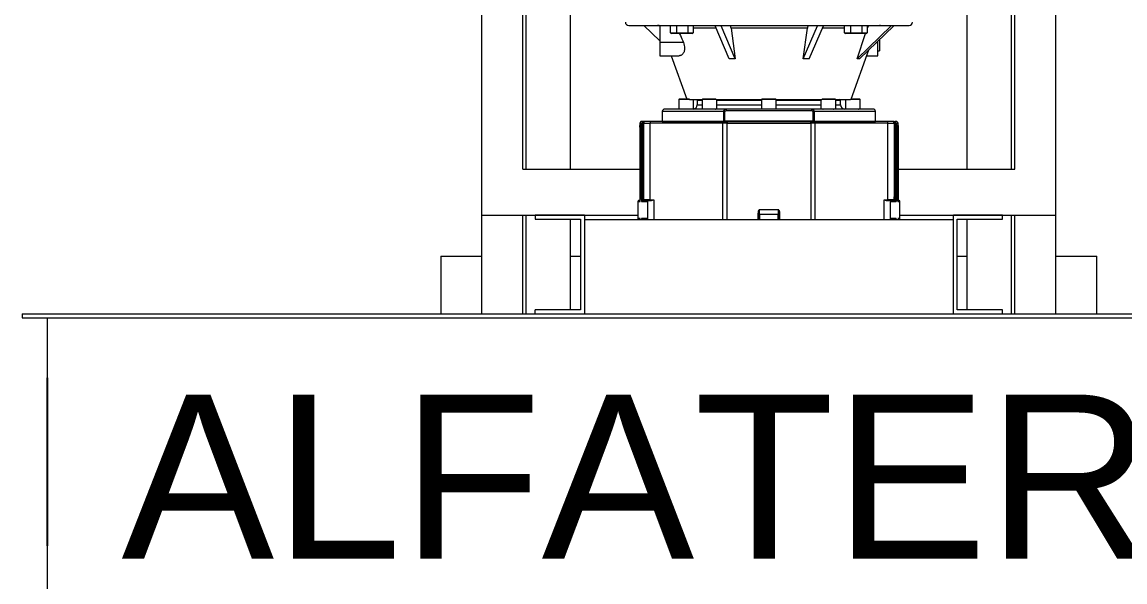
# Model space of a CAD drawing. Header units: millimetres. Extents: x 2513 to 2669, y 1505 to 1675.
# Drawn here: x 2525.259 to 2526.251, y 1512.346 to 1512.849 of the extents above; entities that cross this region are included whole.
import ezdxf

# ---------------------------------------------------------------- set-up
doc = ezdxf.new("R2010")
doc.units = ezdxf.units.MM
doc.styles.get("Standard").update_dxf_attribs({"font": 'arial.ttf'})

msp = doc.modelspace()

# ---------------------------------------------------------------- linework, layer by layer
at = {"color": 7, "linetype": 'Continuous', "lineweight": 15}
for p, q in [((2525.6726, 1512.67584), (2525.6726, 1513.37628)), ((2525.70946, 1512.71713), (2525.70946, 1513.37628)), ((2525.71254, 1512.71713), (2525.71254, 1513.37628)), ((2525.75223, 1512.71713), (2525.75223, 1513.37628)), ((2526.10907, 1512.71713), (2526.10907, 1513.37628)), ((2526.14876, 1512.71713), (2526.14876, 1513.37628)), ((2526.15184, 1512.71713), (2526.15184, 1513.37628)), ((2526.18871, 1512.67584), (2526.18871, 1513.37628)), ((2525.83259, 1512.8324), (2525.81834, 1512.84624)), ((2525.83259, 1512.84624), (2525.83259, 1512.83076)), ((2525.84225, 1512.8396), (2525.84225, 1512.84624)), ((2525.84784, 1512.8396), (2525.84784, 1512.84624)), ((2525.85804, 1512.8396), (2525.85804, 1512.84624)), ((2525.86265, 1512.84624), (2525.86265, 1512.8396)), ((2525.89496, 1512.81623), (2525.88232, 1512.84587)), ((2525.88778, 1512.84587), (2525.88232, 1512.84587)), ((2525.90042, 1512.81623), (2525.88778, 1512.84587)), ((2525.89596, 1512.84587), (2525.88778, 1512.84587)), ((2525.89666, 1512.8438), (2525.90042, 1512.81623)), ((2525.96528, 1512.8438), (2525.89666, 1512.8438)), ((2525.96145, 1512.81623), (2525.97431, 1512.84587)), ((2525.96145, 1512.81623), (2525.96528, 1512.8438)), ((2525.97431, 1512.84587), (2525.96599, 1512.84587)), ((2525.9669, 1512.81623), (2525.97975, 1512.84587)), ((2525.97975, 1512.84587), (2525.97431, 1512.84587)), ((2525.99865, 1512.8438), (2525.97885, 1512.8438)), ((2525.99865, 1512.8396), (2525.99865, 1512.84624)), ((2526.00424, 1512.8396), (2526.00424, 1512.84624)), ((2526.0099, 1512.81623), (2526.04073, 1512.84587)), ((2526.01214, 1512.81623), (2526.04296, 1512.84587)), ((2526.01444, 1512.8396), (2526.01444, 1512.84624)), ((2526.01906, 1512.84624), (2526.01906, 1512.8396)), ((2526.01906, 1512.84378), (2526.01906, 1512.8438)), ((2526.04073, 1512.84587), (2526.02079, 1512.84587)), ((2526.04296, 1512.84587), (2526.04073, 1512.84587)), ((2525.84225, 1512.8396), (2525.84784, 1512.8396)), ((2525.84225, 1512.8396), (2525.8431, 1512.83887)), ((2525.84822, 1512.83887), (2525.8431, 1512.83887)), ((2525.84784, 1512.8396), (2525.85804, 1512.8396)), ((2525.84784, 1512.8396), (2525.84822, 1512.83887)), ((2525.85757, 1512.83887), (2525.84822, 1512.83887)), ((2525.85804, 1512.8396), (2525.85757, 1512.83887)), ((2525.8618, 1512.83887), (2525.85757, 1512.83887)), ((2525.85804, 1512.8396), (2525.86265, 1512.8396)), ((2525.8618, 1512.83887), (2525.86265, 1512.8396)), ((2525.99865, 1512.8396), (2526.00424, 1512.8396)), ((2525.99865, 1512.8396), (2525.99951, 1512.83887)), ((2526.00463, 1512.83887), (2525.99951, 1512.83887)), ((2526.00424, 1512.8396), (2526.01444, 1512.8396)), ((2526.00424, 1512.8396), (2526.00463, 1512.83887)), ((2526.01398, 1512.83887), (2526.00463, 1512.83887)), ((2526.0099, 1512.81623), (2526.01742, 1512.83887)), ((2526.01444, 1512.8396), (2526.01398, 1512.83887)), ((2526.01821, 1512.83887), (2526.01398, 1512.83887)), ((2526.01444, 1512.8396), (2526.01906, 1512.8396)), ((2526.01821, 1512.83887), (2526.01906, 1512.8396)), ((2526.03019, 1512.83359), (2526.03019, 1512.82338)), ((2525.85381, 1512.83076), (2525.83259, 1512.83076)), ((2526.00452, 1512.77988), (2526.02043, 1512.8242)), ((2526.02724, 1512.83076), (2526.02871, 1512.83076)), ((2526.02871, 1512.83076), (2526.02871, 1512.83217)), ((2526.02871, 1512.82338), (2526.03019, 1512.82338)), ((2525.83259, 1512.81896), (2525.85003, 1512.81896)), ((2525.84276, 1512.81896), (2525.85679, 1512.77988)), ((2526.01855, 1512.81896), (2526.02871, 1512.81896)), ((2525.84996, 1512.77988), (2525.84959, 1512.77951)), ((2525.84959, 1512.77951), (2525.84959, 1512.77103)), ((2525.8594, 1512.77951), (2525.84959, 1512.77951)), ((2525.85918, 1512.77988), (2525.84996, 1512.77988)), ((2525.8594, 1512.77951), (2525.87058, 1512.77951)), ((2525.86286, 1512.77103), (2525.86286, 1512.77951)), ((2525.86614, 1512.77878), (2525.86614, 1512.77472)), ((2525.87058, 1512.77878), (2525.86614, 1512.77878)), ((2525.86614, 1512.77472), (2525.87058, 1512.77472)), ((2525.87095, 1512.77988), (2525.87058, 1512.77951)), ((2525.87058, 1512.77951), (2525.87058, 1512.77103)), ((2525.88316, 1512.77951), (2525.87058, 1512.77951)), ((2525.88283, 1512.77988), (2525.87095, 1512.77988)), ((2525.88316, 1512.77951), (2525.92402, 1512.77951)), ((2525.88385, 1512.77103), (2525.88385, 1512.77951)), ((2525.92402, 1512.77878), (2525.88385, 1512.77878)), ((2525.88385, 1512.77472), (2525.92402, 1512.77472)), ((2525.92439, 1512.77988), (2525.92402, 1512.77951)), ((2525.92402, 1512.77951), (2525.92402, 1512.77103)), ((2525.93729, 1512.77951), (2525.92402, 1512.77951)), ((2525.93692, 1512.77988), (2525.92439, 1512.77988)), ((2525.93729, 1512.77951), (2525.93692, 1512.77988)), ((2525.93729, 1512.77103), (2525.93729, 1512.77951)), ((2525.93729, 1512.77951), (2525.97815, 1512.77951)), ((2525.97746, 1512.77878), (2525.93729, 1512.77878)), ((2525.93729, 1512.77472), (2525.97746, 1512.77472)), ((2525.97746, 1512.77951), (2525.97746, 1512.77103)), ((2525.99073, 1512.77951), (2525.97815, 1512.77951)), ((2525.99036, 1512.77988), (2525.9785, 1512.77988)), ((2525.99073, 1512.77951), (2525.99036, 1512.77988)), ((2525.99073, 1512.77103), (2525.99073, 1512.77951)), ((2525.99073, 1512.77951), (2526.00411, 1512.77951)), ((2525.99517, 1512.77878), (2525.99073, 1512.77878)), ((2525.99073, 1512.77472), (2525.99517, 1512.77472)), ((2525.99517, 1512.77472), (2525.99517, 1512.77878)), ((2525.99959, 1512.77951), (2525.99959, 1512.77103)), ((2526.01286, 1512.77951), (2526.00411, 1512.77951)), ((2526.01249, 1512.77988), (2526.00428, 1512.77988)), ((2526.01286, 1512.77951), (2526.01249, 1512.77988)), ((2526.01286, 1512.77103), (2526.01286, 1512.77951)), ((2525.8348, 1512.76882), (2525.8348, 1512.75997)), ((2525.89009, 1512.76882), (2525.8348, 1512.76882)), ((2525.85136, 1512.77103), (2525.85144, 1512.77103)), ((2525.86102, 1512.77103), (2525.86109, 1512.77103)), ((2525.87235, 1512.77103), (2525.87242, 1512.77103)), ((2525.88201, 1512.77103), (2525.88208, 1512.77103)), ((2525.88244, 1512.77103), (2525.88251, 1512.77103)), ((2525.8908, 1512.76882), (2525.89009, 1512.76882)), ((2525.89009, 1512.76019), (2525.89009, 1512.76882)), ((2525.8908, 1512.76882), (2525.8908, 1512.76034)), ((2525.89209, 1512.77103), (2525.89209, 1512.76936)), ((2525.96922, 1512.77103), (2525.89209, 1512.77103)), ((2525.96922, 1512.76936), (2525.89209, 1512.76936)), ((2525.96922, 1512.76936), (2525.96922, 1512.77103)), ((2525.9705, 1512.76034), (2525.9705, 1512.76882)), ((2525.97121, 1512.76882), (2525.9705, 1512.76882)), ((2525.97121, 1512.76882), (2525.97121, 1512.76019)), ((2526.0265, 1512.76882), (2525.97121, 1512.76882)), ((2525.97923, 1512.77103), (2525.9793, 1512.77103)), ((2525.98888, 1512.77103), (2525.98896, 1512.77103)), ((2526.00136, 1512.77103), (2526.00143, 1512.77103)), ((2526.01102, 1512.77103), (2526.01109, 1512.77103)), ((2526.0265, 1512.75997), (2526.0265, 1512.76882)), ((2525.81475, 1512.75859), (2525.81453, 1512.75505)), ((2525.81453, 1512.75494), (2525.81475, 1512.7585)), ((2525.81453, 1512.75494), (2525.81453, 1512.68964)), ((2525.81475, 1512.7585), (2525.81475, 1512.75859)), ((2525.81475, 1512.7585), (2525.81663, 1512.7585)), ((2525.81506, 1512.75408), (2525.81506, 1512.69332)), ((2525.81506, 1512.69332), (2525.81506, 1512.75408)), ((2525.81506, 1512.75408), (2525.81587, 1512.75408)), ((2525.8158, 1512.75621), (2525.81646, 1512.75802)), ((2525.81587, 1512.75408), (2525.81587, 1512.69332)), ((2525.81724, 1512.75997), (2525.81622, 1512.75997)), ((2525.81742, 1512.75823), (2525.81661, 1512.756)), ((2525.81661, 1512.69332), (2525.81661, 1512.756)), ((2525.81798, 1512.75997), (2525.81724, 1512.75997)), ((2525.81742, 1512.69332), (2525.81742, 1512.75823)), ((2525.81752, 1512.7585), (2525.81816, 1512.7585)), ((2525.81816, 1512.7585), (2525.82367, 1512.7585)), ((2525.81816, 1512.69332), (2525.81816, 1512.7585)), ((2525.82514, 1512.75997), (2525.81963, 1512.75997)), ((2525.8893, 1512.7585), (2525.82367, 1512.7585)), ((2525.82367, 1512.7585), (2525.82367, 1512.68964)), ((2525.8348, 1512.75997), (2525.88964, 1512.75997)), ((2525.89306, 1512.7585), (2525.8893, 1512.7585)), ((2525.8893, 1512.67198), (2525.8893, 1512.7585)), ((2525.88964, 1512.75997), (2525.97166, 1512.75997)), ((2525.89005, 1512.75997), (2525.8899, 1512.75997)), ((2525.89009, 1512.76019), (2525.8908, 1512.76034)), ((2525.9705, 1512.76034), (2525.8908, 1512.76034)), ((2525.89306, 1512.75997), (2525.89306, 1512.7585)), ((2525.89306, 1512.7585), (2525.96825, 1512.7585)), ((2525.89306, 1512.67198), (2525.89306, 1512.7585)), ((2525.96825, 1512.7585), (2525.96825, 1512.75997)), ((2525.972, 1512.7585), (2525.96825, 1512.7585)), ((2525.96825, 1512.7585), (2525.96825, 1512.67198)), ((2525.9705, 1512.76034), (2525.97121, 1512.76019)), ((2525.9714, 1512.75997), (2525.97125, 1512.75997)), ((2525.97166, 1512.75997), (2526.0265, 1512.75997)), ((2526.03764, 1512.7585), (2525.972, 1512.7585)), ((2525.972, 1512.7585), (2525.972, 1512.67198)), ((2526.04168, 1512.75997), (2526.03617, 1512.75997)), ((2526.03764, 1512.68964), (2526.03764, 1512.7585)), ((2526.03764, 1512.7585), (2526.04315, 1512.7585)), ((2526.04315, 1512.7585), (2526.04315, 1512.69332)), ((2526.04315, 1512.7585), (2526.04379, 1512.7585)), ((2526.04332, 1512.75997), (2526.04407, 1512.75997)), ((2526.04388, 1512.75823), (2526.04388, 1512.69332)), ((2526.0447, 1512.756), (2526.04388, 1512.75823)), ((2526.04508, 1512.75997), (2526.04407, 1512.75997)), ((2526.04468, 1512.7585), (2526.04656, 1512.7585)), ((2526.0447, 1512.756), (2526.0447, 1512.69332)), ((2526.04485, 1512.75802), (2526.04551, 1512.75621)), ((2526.04544, 1512.69332), (2526.04544, 1512.75408)), ((2526.04544, 1512.75408), (2526.04625, 1512.75408)), ((2526.04625, 1512.69332), (2526.04625, 1512.75408)), ((2526.04625, 1512.75408), (2526.04625, 1512.69332)), ((2526.04678, 1512.75505), (2526.04656, 1512.75859)), ((2526.04656, 1512.75859), (2526.04656, 1512.7585)), ((2526.04656, 1512.7585), (2526.04678, 1512.75494)), ((2526.04678, 1512.75494), (2526.04678, 1512.68964)), ((2525.70946, 1512.71713), (2525.81453, 1512.71713)), ((2526.04678, 1512.71713), (2526.15184, 1512.71713)), ((2525.81282, 1512.68816), (2525.81282, 1512.67268)), ((2525.81282, 1512.68816), (2525.81479, 1512.68816)), ((2525.81514, 1512.6889), (2525.81339, 1512.6889)), ((2525.81506, 1512.68964), (2525.81453, 1512.68964)), ((2525.81614, 1512.68816), (2525.82146, 1512.68816)), ((2525.81661, 1512.69332), (2525.81742, 1512.69332)), ((2525.82241, 1512.6889), (2525.81688, 1512.6889)), ((2525.82367, 1512.68964), (2525.81835, 1512.68964)), ((2525.82146, 1512.68816), (2525.82146, 1512.67268)), ((2525.82241, 1512.6889), (2525.82385, 1512.6889)), ((2525.82367, 1512.68964), (2525.8271, 1512.68964)), ((2525.8271, 1512.68964), (2525.8271, 1512.67198)), ((2526.03421, 1512.68964), (2526.03764, 1512.68964)), ((2526.03421, 1512.67198), (2526.03421, 1512.68964)), ((2526.03745, 1512.6889), (2526.0389, 1512.6889)), ((2526.04295, 1512.68964), (2526.03764, 1512.68964)), ((2526.04443, 1512.6889), (2526.0389, 1512.6889)), ((2526.03985, 1512.67268), (2526.03985, 1512.68816)), ((2526.03985, 1512.68816), (2526.04517, 1512.68816)), ((2526.04388, 1512.69332), (2526.0447, 1512.69332)), ((2526.04792, 1512.6889), (2526.04609, 1512.6889)), ((2526.04678, 1512.68964), (2526.04611, 1512.68964)), ((2526.04652, 1512.68816), (2526.04849, 1512.68816)), ((2526.04849, 1512.67268), (2526.04849, 1512.68816)), ((2525.6726, 1512.67584), (2525.81282, 1512.67584)), ((2525.6726, 1512.58719), (2525.6726, 1512.67584)), ((2525.70946, 1512.58719), (2525.70946, 1512.67584)), ((2525.71254, 1512.58719), (2525.71254, 1512.67584)), ((2525.72052, 1512.67566), (2525.72052, 1512.67215)), ((2525.76476, 1512.67566), (2525.72052, 1512.67566)), ((2525.75223, 1512.67566), (2525.75223, 1512.67584)), ((2525.76476, 1512.67566), (2525.76476, 1512.58719)), ((2525.9207, 1512.67624), (2525.9207, 1512.67198)), ((2525.92217, 1512.67624), (2525.92144, 1512.67624)), ((2525.92144, 1512.67624), (2525.92144, 1512.67198)), ((2525.92217, 1512.67649), (2525.92217, 1512.6803)), ((2525.92217, 1512.67649), (2525.92217, 1512.67624)), ((2525.93913, 1512.67649), (2525.92217, 1512.67649)), ((2525.93913, 1512.67624), (2525.92217, 1512.67624)), ((2525.92217, 1512.67624), (2525.92217, 1512.67198)), ((2525.93877, 1512.68042), (2525.92253, 1512.68042)), ((2525.93913, 1512.6803), (2525.93913, 1512.67649)), ((2525.93913, 1512.67649), (2525.93913, 1512.67624)), ((2525.93913, 1512.67624), (2525.93987, 1512.67624)), ((2525.93913, 1512.67198), (2525.93913, 1512.67624)), ((2525.93987, 1512.67624), (2525.93982, 1512.6768)), ((2525.93987, 1512.67198), (2525.93987, 1512.67624)), ((2525.93993, 1512.67624), (2525.93987, 1512.67624)), ((2525.94061, 1512.67198), (2525.94061, 1512.67624)), ((2526.04849, 1512.67584), (2526.18871, 1512.67584)), ((2526.09655, 1512.58719), (2526.09655, 1512.67566)), ((2526.14078, 1512.67566), (2526.09655, 1512.67566)), ((2526.10907, 1512.67566), (2526.10907, 1512.67584)), ((2526.14078, 1512.67215), (2526.14078, 1512.67566)), ((2526.14876, 1512.58719), (2526.14876, 1512.67584)), ((2526.15184, 1512.58719), (2526.15184, 1512.67584)), ((2526.18871, 1512.58719), (2526.18871, 1512.67584)), ((2525.72052, 1512.67215), (2525.76125, 1512.67215)), ((2525.75223, 1512.5907), (2525.75223, 1512.67215)), ((2525.76125, 1512.67215), (2525.76125, 1512.5907)), ((2525.76476, 1512.67198), (2526.09655, 1512.67198)), ((2525.81479, 1512.67268), (2525.81282, 1512.67268)), ((2525.82146, 1512.67268), (2525.81614, 1512.67268)), ((2526.04517, 1512.67268), (2526.03985, 1512.67268)), ((2526.04849, 1512.67268), (2526.04652, 1512.67268)), ((2526.10006, 1512.5907), (2526.10006, 1512.67215)), ((2526.10006, 1512.67215), (2526.14078, 1512.67215)), ((2526.10907, 1512.5907), (2526.10907, 1512.67215)), ((2525.63573, 1512.63897), (2525.63573, 1512.58719)), ((2525.63573, 1512.63897), (2525.6726, 1512.63897)), ((2525.75223, 1512.63897), (2525.76125, 1512.63897)), ((2526.10006, 1512.63897), (2526.10907, 1512.63897)), ((2526.18871, 1512.63897), (2526.22557, 1512.63897)), ((2526.22557, 1512.58719), (2526.22557, 1512.63897)), ((2525.25912, 1512.58719), (2525.25912, 1512.58368)), ((2525.25912, 1512.58719), (2526.60219, 1512.58719)), ((2525.72052, 1512.58719), (2525.72052, 1512.5907)), ((2525.76125, 1512.5907), (2525.72052, 1512.5907)), ((2526.14078, 1512.5907), (2526.10006, 1512.5907)), ((2526.14078, 1512.58719), (2526.14078, 1512.5907)), ((2525.25912, 1512.58368), (2526.60219, 1512.58368)), ((2525.28183, 1512.58368), (2525.28183, 1512.52959)), ((2525.28183, 1512.37885), (2525.28183, 1512.32558))]:
    msp.add_line(p, q, dxfattribs=at)
msp.add_line((2525.28183, 1512.52959), (2525.28183, 1512.37885))
at = {"color": 7, "linetype": 'Continuous', "lineweight": 15, "flags": 128}
for points in [[(2525.8893, 1512.7585), (2525.88932, 1512.75879), (2525.88936, 1512.75906), (2525.88943, 1512.75932), (2525.88952, 1512.75954), (2525.88964, 1512.75973), (2525.88977, 1512.75986), (2525.88991, 1512.75995), (2525.89005, 1512.75997)], [(2525.97125, 1512.75997), (2525.9714, 1512.75995), (2525.97154, 1512.75986), (2525.97167, 1512.75973), (2525.97178, 1512.75954), (2525.97188, 1512.75932), (2525.97195, 1512.75906), (2525.97199, 1512.75879), (2525.972, 1512.7585)], [(2525.92217, 1512.67649), (2525.92203, 1512.67649), (2525.92189, 1512.67647), (2525.92176, 1512.67645), (2525.92165, 1512.67642), (2525.92156, 1512.67638), (2525.92149, 1512.67634), (2525.92145, 1512.67629), (2525.92144, 1512.67624)], [(2525.93913, 1512.67649), (2525.93928, 1512.67649), (2525.93941, 1512.67647), (2525.93954, 1512.67645), (2525.93965, 1512.67642), (2525.93975, 1512.67638), (2525.93981, 1512.67634), (2525.93986, 1512.67629), (2525.93987, 1512.67624)]]:
    msp.add_lwpolyline(points, dxfattribs=at)
at = {"color": 7, "linetype": 'Continuous', "lineweight": 15}
for centre, radius, start, end in [((2525.80457, 1512.84919), 0.00295, 180, 270), ((2525.83037, 1512.84255), 0.00369, 52.95937, 90), ((2526.03093, 1512.84255), 0.00369, 90, 115.84193), ((2526.05673, 1512.84919), 0.00295, 270, 0), ((2525.86245, 1512.77472), 0.00369, 276.39839, 0), ((2525.86688, 1512.77878), 0.000737, 90, 180), ((2525.99443, 1512.77878), 0.000737, 0, 90), ((2525.99885, 1512.77472), 0.00369, 180, 270), ((2525.83702, 1512.76882), 0.00221, 90, 180), ((2526.02429, 1512.76882), 0.00221, 0, 90), ((2525.81622, 1512.7585), 0.00147, 90.03086, 180.04347), ((2525.81963, 1512.7585), 0.00147, 90.03086, 180.04347), ((2525.82514, 1512.7585), 0.00147, 90.03069, 180.04365), ((2525.93065, 1512.67334), 0.09585, 115.03498, 115.33168), ((2525.93065, 1512.67334), 0.09585, 64.66832, 64.96502), ((2526.03617, 1512.7585), 0.00147, 359.95635, 89.96931), ((2526.04167, 1512.7585), 0.00147, 359.95653, 89.96914), ((2526.04508, 1512.7585), 0.00147, 359.95653, 89.96914), ((2525.82293, 1512.68964), 0.000737, 270.04985, 0.02448), ((2526.03838, 1512.68964), 0.000737, 179.97552, 269.95015)]:
    msp.add_arc(centre, radius, start, end, dxfattribs=at)
for centre, major_axis, ratio, start_param, end_param in [((2525.92267, 1512.75768), (0.05525, -0.04621), 0.652683, 2.431706, 2.526208), ((2525.93878, 1512.75768), (0.05534, 0.04639), 0.647577, 0.610499, 0.705001), ((2525.95013, 1512.75768), (0.06453, 0.05737), 0.186291, 0.159282, 0.253784), ((2525.8158, 1512.7561), (0.00074, 0.00203), 0.016825, 1.524554, 3.14771), ((2525.81661, 1512.7561), (0.00074, 0.00203), 0.016825, 3.14771, 4.666146), ((2525.81646, 1512.75813), (0.00074, 0.00203), 0.016825, 4.666146, 4.903379), ((2525.81742, 1512.75813), (0.00074, 0.00203), 0.016825, 1.392041, 1.524554), ((2526.04388, 1512.75813), (-0.00074, 0.00203), 0.016825, 4.758631, 4.891144), ((2526.04485, 1512.75813), (-0.00074, 0.00203), 0.016825, 1.379806, 1.617039), ((2526.0447, 1512.7561), (-0.00074, 0.00203), 0.016825, 1.617039, 3.135475), ((2526.04551, 1512.7561), (-0.00074, 0.00203), 0.016825, 3.135475, 4.758631), ((2525.81339, 1512.68816), (0, 0.000737), 0.771938, 0, 1.570796), ((2525.81396, 1512.68964), (0, 0.000737), 0.771938, 3.141593, 4.712389), ((2525.82241, 1512.68816), (0.000948, 0), 0.777791, 1.570796, 3.141593), ((2526.0389, 1512.68816), (0.000948, 0), 0.777791, 0, 1.570796), ((2526.04735, 1512.68964), (0, 0.000737), 0.771938, 1.570796, 3.141593), ((2526.04792, 1512.68816), (0, 0.000737), 0.771938, 4.712389, 6.283185), ((2525.81339, 1512.67268), (0, 0.000737), 0.771938, 1.570796, 2.824032), ((2525.82241, 1512.67268), (0.000948, 0), 0.777791, 3.141593, 4.394829), ((2526.0389, 1512.67268), (0.000948, 0), 0.777791, 5.029949, 6.283185), ((2526.04792, 1512.67268), (0, 0.000737), 0.771938, 3.459153, 4.712389)]:
    msp.add_ellipse(centre, major_axis=major_axis, ratio=ratio, start_param=start_param, end_param=end_param, dxfattribs=at)
for points, knots in [([(2525.80457, 1512.84624), (2525.80464, 1512.84624), (2525.80477, 1512.84624), (2525.80581, 1512.84624), (2525.80754, 1512.84624), (2525.81004, 1512.84624), (2525.81314, 1512.84624), (2525.81671, 1512.84624), (2525.82062, 1512.84624), (2525.82506, 1512.84624), (2525.83003, 1512.84624), (2525.8355, 1512.84624), (2525.84143, 1512.84624), (2525.84779, 1512.84624), (2525.85452, 1512.84624), (2525.86158, 1512.84624), (2525.86891, 1512.84624), (2525.87646, 1512.84624), (2525.88466, 1512.84624), (2525.89349, 1512.84624), (2525.90289, 1512.84624), (2525.91225, 1512.84624), (2525.9215, 1512.84624), (2525.93065, 1512.84624), (2525.9398, 1512.84624), (2525.94906, 1512.84624), (2525.95842, 1512.84624), (2525.96781, 1512.84624), (2525.97664, 1512.84624), (2525.98485, 1512.84624), (2525.99239, 1512.84624), (2525.99972, 1512.84624), (2526.00678, 1512.84624), (2526.01352, 1512.84624), (2526.01987, 1512.84624), (2526.02581, 1512.84624), (2526.03128, 1512.84624), (2526.03625, 1512.84624), (2526.04069, 1512.84624), (2526.04459, 1512.84624), (2526.04816, 1512.84624), (2526.05126, 1512.84624), (2526.05376, 1512.84624), (2526.05549, 1512.84624), (2526.05654, 1512.84624), (2526.05667, 1512.84624), (2526.05673, 1512.84624)], [0, 0, 0, 0, 0.02291, 0.046401, 0.070439, 0.094983, 0.119987, 0.141257, 0.162702, 0.184309, 0.206145, 0.228046, 0.25, 0.271953, 0.293854, 0.315691, 0.337297, 0.358742, 0.380013, 0.405017, 0.42956, 0.453598, 0.477089, 0.5, 0.52291, 0.546401, 0.570439, 0.594983, 0.619987, 0.641257, 0.662702, 0.684309, 0.706145, 0.728046, 0.75, 0.771953, 0.793854, 0.815691, 0.837297, 0.858742, 0.880013, 0.905017, 0.92956, 0.953598, 0.977089, 1, 1, 1, 1]), ([(2525.88321, 1512.8438), (2525.883, 1512.8438), (2525.87992, 1512.8438), (2525.87441, 1512.8438), (2525.8677, 1512.8438), (2525.86404, 1512.8438), (2525.86265, 1512.8438)], [0, 0, 0, 0, 0.026577, 0.39965, 0.772723, 1, 1, 1, 1]), ([(2525.89666, 1512.8438), (2525.8966, 1512.84417), (2525.89646, 1512.84493), (2525.89618, 1512.84556), (2525.896, 1512.84581), (2525.89596, 1512.84587)], [0, 0, 0, 0, 0.434984, 0.8699, 1, 1, 1, 1]), ([(2525.96599, 1512.84587), (2525.96586, 1512.84565), (2525.96558, 1512.84522), (2525.96537, 1512.84441), (2525.96529, 1512.84391), (2525.96528, 1512.8438)], [0, 0, 0, 0, 0.435088, 0.870182, 1, 1, 1, 1]), ([(2526.02079, 1512.84587), (2526.02046, 1512.84565), (2526.0198, 1512.84522), (2526.01929, 1512.84441), (2526.01911, 1512.84391), (2526.01906, 1512.8438)], [0, 0, 0, 0, 0.435086, 0.870181, 1, 1, 1, 1]), ([(2525.85035, 1512.83887), (2525.85058, 1512.83834), (2525.85175, 1512.83564), (2525.85289, 1512.83293), (2525.85381, 1512.83076)], [0, 0, 0, 0, 0.195221, 1, 1, 1, 1]), ([(2525.83259, 1512.83076), (2525.83259, 1512.83002), (2525.83259, 1512.82851), (2525.83259, 1512.82643), (2525.83259, 1512.82456), (2525.83259, 1512.82295), (2525.83259, 1512.82156), (2525.83259, 1512.82044), (2525.83259, 1512.8196), (2525.83259, 1512.81912), (2525.83259, 1512.81891), (2525.83259, 1512.81897), (2525.83259, 1512.81897)], [0, 0, 0, 0, 0.119455, 0.243367, 0.349307, 0.458288, 0.564326, 0.67346, 0.779147, 0.887895, 0.993799, 1, 1, 1, 1]), ([(2525.85381, 1512.83076), (2525.85411, 1512.82992), (2525.85472, 1512.82825), (2525.85495, 1512.82609), (2525.85485, 1512.82448), (2525.85457, 1512.82311), (2525.85407, 1512.82181), (2525.85325, 1512.82052), (2525.85216, 1512.81955), (2525.85103, 1512.81899), (2525.8503, 1512.81902), (2525.85003, 1512.81903)], [0, 0, 0, 0, 0.117547, 0.2351616, 0.3105566, 0.3860827, 0.4945056, 0.6031341, 0.7567042, 0.9104532, 1, 1, 1, 1]), ([(2526.02871, 1512.81897), (2526.02871, 1512.81899), (2526.02871, 1512.81905), (2526.02871, 1512.81954), (2526.02871, 1512.82033), (2526.02871, 1512.82144), (2526.02871, 1512.82279), (2526.02871, 1512.82439), (2526.02871, 1512.82614), (2526.02871, 1512.82805), (2526.02871, 1512.82961), (2526.02871, 1512.83052), (2526.02871, 1512.83076)], [0, 0, 0, 0, 0.102781, 0.208445, 0.317153, 0.423087, 0.532093, 0.637779, 0.746494, 0.85258, 0.961765, 1, 1, 1, 1]), ([(2525.89209, 1512.77103), (2525.88976, 1512.77103), (2525.88507, 1512.77103), (2525.87838, 1512.77103), (2525.87195, 1512.77103), (2525.86589, 1512.77103), (2525.86027, 1512.77103), (2525.85515, 1512.77103), (2525.85061, 1512.77103), (2525.84669, 1512.77103), (2525.84342, 1512.77103), (2525.84082, 1512.77103), (2525.83889, 1512.77103), (2525.83764, 1512.77103), (2525.83703, 1512.77103), (2525.83708, 1512.77103), (2525.8371, 1512.77103)], [0, 0, 0, 0, 0.072243, 0.145415, 0.219458, 0.29475, 0.370399, 0.446335, 0.522268, 0.597918, 0.673212, 0.747253, 0.820427, 0.892671, 0.964911, 1, 1, 1, 1]), ([(2525.89009, 1512.76882), (2525.8901, 1512.769), (2525.89013, 1512.76939), (2525.89035, 1512.76997), (2525.89073, 1512.77049), (2525.89127, 1512.77088), (2525.89175, 1512.77102), (2525.89203, 1512.77103), (2525.89209, 1512.77103)], [0, 0, 0, 0, 0.146296, 0.313666, 0.506097, 0.71117, 0.941584, 1, 1, 1, 1]), ([(2525.89209, 1512.76936), (2525.89193, 1512.76935), (2525.89159, 1512.76934), (2525.89121, 1512.76924), (2525.89097, 1512.7691), (2525.89086, 1512.769), (2525.89081, 1512.7689), (2525.8908, 1512.76885), (2525.8908, 1512.76882)], [0, 0, 0, 0, 0.318761, 0.672319, 0.779767, 0.888117, 0.950911, 1, 1, 1, 1]), ([(2525.96922, 1512.77103), (2525.96947, 1512.77101), (2525.96995, 1512.77095), (2525.9705, 1512.77056), (2525.97085, 1512.77012), (2525.97105, 1512.76973), (2525.97119, 1512.76929), (2525.97121, 1512.76898), (2525.97121, 1512.76882)], [0, 0, 0, 0, 0.24916, 0.497924, 0.623088, 0.748046, 0.874404, 1, 1, 1, 1]), ([(2526.02421, 1512.77103), (2526.02423, 1512.77103), (2526.02428, 1512.77103), (2526.02367, 1512.77103), (2526.02242, 1512.77103), (2526.02048, 1512.77103), (2526.01789, 1512.77103), (2526.01462, 1512.77103), (2526.01069, 1512.77103), (2526.00615, 1512.77103), (2526.00104, 1512.77103), (2525.99541, 1512.77103), (2525.98935, 1512.77103), (2525.98293, 1512.77103), (2525.97624, 1512.77103), (2525.97155, 1512.77103), (2525.96922, 1512.77103)], [0, 0, 0, 0, 0.035085, 0.107328, 0.179569, 0.252743, 0.326787, 0.402079, 0.477728, 0.553664, 0.629597, 0.705247, 0.780541, 0.854582, 0.927756, 1, 1, 1, 1]), ([(2525.9705, 1512.76882), (2525.9705, 1512.76885), (2525.9705, 1512.7689), (2525.97043, 1512.76902), (2525.97026, 1512.76916), (2525.96984, 1512.76932), (2525.96947, 1512.76934), (2525.96922, 1512.76936)], [0, 0, 0, 0, 0.05405, 0.111374, 0.251408, 0.501206, 1, 1, 1, 1]), ([(2525.81453, 1512.75499), (2525.81453, 1512.75499), (2525.81453, 1512.75497), (2525.81453, 1512.75495), (2525.81453, 1512.75494)], [0, 0, 0, 0, 0.46682, 1, 1, 1, 1]), ([(2525.81514, 1512.75947), (2525.81508, 1512.75941), (2525.81493, 1512.75926), (2525.81479, 1512.75892), (2525.81476, 1512.75865), (2525.81475, 1512.7585)], [0, 0, 0, 0, 0.251545, 0.586249, 1, 1, 1, 1]), ([(2525.81622, 1512.75996), (2525.81607, 1512.75995), (2525.81573, 1512.75993), (2525.81535, 1512.75973), (2525.81519, 1512.75953), (2525.81514, 1512.75947)], [0, 0, 0, 0, 0.384558, 0.811672, 1, 1, 1, 1]), ([(2525.81663, 1512.7585), (2525.81671, 1512.75872), (2525.81684, 1512.75907), (2525.81701, 1512.7595), (2525.81712, 1512.75978), (2525.81721, 1512.75995), (2525.81723, 1512.75997), (2525.81724, 1512.75997)], [0, 0, 0, 0, 0.287706, 0.467921, 0.648135, 0.830516, 1, 1, 1, 1]), ([(2525.81798, 1512.75997), (2525.81799, 1512.75996), (2525.81799, 1512.75993), (2525.81793, 1512.7597), (2525.81782, 1512.75936), (2525.81768, 1512.75895), (2525.81758, 1512.75866), (2525.81752, 1512.7585)], [0, 0, 0, 0, 0.208082, 0.416698, 0.611811, 0.790226, 1, 1, 1, 1]), ([(2525.81963, 1512.75997), (2525.8196, 1512.75997), (2525.81953, 1512.75997), (2525.81916, 1512.75997), (2525.81864, 1512.75997), (2525.8182, 1512.75997), (2525.81798, 1512.75997)], [0, 0, 0, 0, 0.243675, 0.5, 0.756325, 1, 1, 1, 1]), ([(2525.88964, 1512.75997), (2525.88753, 1512.75997), (2525.88316, 1512.75997), (2525.87681, 1512.75997), (2525.87055, 1512.75997), (2525.86388, 1512.75997), (2525.857, 1512.75997), (2525.85013, 1512.75997), (2525.844, 1512.75997), (2525.83866, 1512.75997), (2525.83416, 1512.75997), (2525.83054, 1512.75997), (2525.82783, 1512.75997), (2525.82594, 1512.75997), (2525.82541, 1512.75997), (2525.82514, 1512.75997)], [0, 0, 0, 0, 0.057342, 0.118414, 0.180892, 0.243372, 0.327952, 0.412902, 0.498149, 0.583393, 0.668343, 0.752925, 0.836208, 0.918588, 1, 1, 1, 1]), ([(2526.03617, 1512.75997), (2526.03598, 1512.75997), (2526.03561, 1512.75997), (2526.03445, 1512.75997), (2526.03284, 1512.75997), (2526.03046, 1512.75997), (2526.02714, 1512.75997), (2526.02264, 1512.75997), (2526.0173, 1512.75997), (2526.01117, 1512.75997), (2526.00431, 1512.75997), (2525.99681, 1512.75997), (2525.98876, 1512.75997), (2525.98041, 1512.75997), (2525.97452, 1512.75997), (2525.97166, 1512.75997)], [0, 0, 0, 0, 0.061075, 0.122149, 0.184628, 0.24711, 0.331692, 0.416644, 0.501893, 0.587139, 0.672091, 0.756675, 0.83996, 0.922342, 1, 1, 1, 1]), ([(2526.04332, 1512.75997), (2526.04311, 1512.75997), (2526.04267, 1512.75997), (2526.04214, 1512.75997), (2526.04177, 1512.75997), (2526.04171, 1512.75997), (2526.04168, 1512.75997)], [0, 0, 0, 0, 0.243675, 0.5, 0.756325, 1, 1, 1, 1]), ([(2526.04379, 1512.7585), (2526.04371, 1512.75872), (2526.04358, 1512.75907), (2526.04344, 1512.7595), (2526.04335, 1512.75978), (2526.04331, 1512.75995), (2526.04332, 1512.75997), (2526.04332, 1512.75997)], [0, 0, 0, 0, 0.2877059, 0.4679204, 0.6481349, 0.8305167, 1, 1, 1, 1]), ([(2526.04407, 1512.75997), (2526.04408, 1512.75996), (2526.04411, 1512.75993), (2526.04422, 1512.7597), (2526.04436, 1512.75936), (2526.04452, 1512.75895), (2526.04462, 1512.75866), (2526.04468, 1512.7585)], [0, 0, 0, 0, 0.208083, 0.416698, 0.611811, 0.790226, 1, 1, 1, 1]), ([(2526.04654, 1512.75851), (2526.04653, 1512.75865), (2526.04652, 1512.75896), (2526.04635, 1512.75932), (2526.04618, 1512.75947), (2526.04614, 1512.75951)], [0, 0, 0, 0, 0.375585, 0.850453, 1, 1, 1, 1]), ([(2526.04678, 1512.75494), (2526.04678, 1512.75495), (2526.04678, 1512.75497), (2526.04678, 1512.75499), (2526.04678, 1512.75499)], [0, 0, 0, 0, 0.53318, 1, 1, 1, 1]), ([(2525.81479, 1512.68816), (2525.81482, 1512.68824), (2525.81489, 1512.68839), (2525.81498, 1512.68959), (2525.81505, 1512.69129), (2525.81505, 1512.69265), (2525.81506, 1512.69332)], [0, 0, 0, 0, 0.250154, 0.500237, 0.750151, 1, 1, 1, 1]), ([(2525.81587, 1512.69332), (2525.81587, 1512.69265), (2525.81588, 1512.69129), (2525.81595, 1512.68959), (2525.81603, 1512.68839), (2525.81611, 1512.68824), (2525.81614, 1512.68816)], [0, 0, 0, 0, 0.249849, 0.499762, 0.749846, 1, 1, 1, 1]), ([(2525.81661, 1512.69332), (2525.81651, 1512.69332), (2525.81633, 1512.69332), (2525.81609, 1512.69332), (2525.81592, 1512.69332), (2525.81589, 1512.69332), (2525.81587, 1512.69332)], [0, 0, 0, 0, 0.249995, 0.4999971, 0.75, 1, 1, 1, 1]), ([(2525.81688, 1512.6889), (2525.81678, 1512.68889), (2525.81659, 1512.68887), (2525.81634, 1512.6887), (2525.81617, 1512.68845), (2525.81615, 1512.68826), (2525.81614, 1512.68816)], [0, 0, 0, 0, 0.250049, 0.49996, 0.750144, 1, 1, 1, 1]), ([(2525.81688, 1512.6889), (2525.81684, 1512.68897), (2525.81677, 1512.6891), (2525.81669, 1512.68996), (2525.81665, 1512.69087), (2525.81662, 1512.6919), (2525.81661, 1512.69276), (2525.81661, 1512.69332)], [0, 0, 0, 0, 0.24989, 0.499634, 0.630209, 0.757288, 1, 1, 1, 1]), ([(2525.81762, 1512.6889), (2525.81759, 1512.68897), (2525.81754, 1512.6891), (2525.81749, 1512.68996), (2525.81745, 1512.69087), (2525.81743, 1512.6919), (2525.81742, 1512.69276), (2525.81742, 1512.69332)], [0, 0, 0, 0, 0.249785, 0.499485, 0.630073, 0.757186, 1, 1, 1, 1]), ([(2525.81816, 1512.69332), (2525.81814, 1512.69332), (2525.81811, 1512.69332), (2525.81794, 1512.69332), (2525.8177, 1512.69332), (2525.81752, 1512.69332), (2525.81742, 1512.69332)], [0, 0, 0, 0, 0.249997, 0.499999, 0.749998, 1, 1, 1, 1]), ([(2525.81835, 1512.68964), (2525.81834, 1512.68954), (2525.81832, 1512.68935), (2525.81815, 1512.6891), (2525.8179, 1512.68893), (2525.81771, 1512.68891), (2525.81762, 1512.6889)], [0, 0, 0, 0, 0.249858, 0.500039, 0.749959, 1, 1, 1, 1]), ([(2525.81835, 1512.68964), (2525.81833, 1512.68969), (2525.81828, 1512.6898), (2525.81821, 1512.69065), (2525.81817, 1512.69187), (2525.81816, 1512.69284), (2525.81816, 1512.69332)], [0, 0, 0, 0, 0.250151, 0.50021, 0.750148, 1, 1, 1, 1]), ([(2525.82385, 1512.6889), (2525.824, 1512.6889), (2525.82429, 1512.68891), (2525.82474, 1512.68898), (2525.82519, 1512.68908), (2525.82566, 1512.68919), (2525.82611, 1512.68932), (2525.82659, 1512.68947), (2525.82692, 1512.68958), (2525.8271, 1512.68964)], [0, 0, 0, 0, 0.132068, 0.272634, 0.411723, 0.552972, 0.700216, 0.829292, 1, 1, 1, 1]), ([(2526.03421, 1512.68964), (2526.03439, 1512.68958), (2526.03471, 1512.68947), (2526.0352, 1512.68932), (2526.03565, 1512.68919), (2526.03611, 1512.68908), (2526.03657, 1512.68898), (2526.03702, 1512.68891), (2526.03731, 1512.6889), (2526.03745, 1512.6889)], [0, 0, 0, 0, 0.170689, 0.299771, 0.447006, 0.588254, 0.727353, 0.867922, 1, 1, 1, 1]), ([(2526.04315, 1512.69332), (2526.04315, 1512.69284), (2526.04314, 1512.69187), (2526.04309, 1512.69065), (2526.04303, 1512.6898), (2526.04298, 1512.68969), (2526.04295, 1512.68964)], [0, 0, 0, 0, 0.249852, 0.49979, 0.749849, 1, 1, 1, 1]), ([(2526.04295, 1512.68964), (2526.04297, 1512.68954), (2526.04299, 1512.68935), (2526.04316, 1512.6891), (2526.0434, 1512.68893), (2526.04359, 1512.68891), (2526.04369, 1512.6889)], [0, 0, 0, 0, 0.249858, 0.500039, 0.749959, 1, 1, 1, 1]), ([(2526.04315, 1512.69332), (2526.04316, 1512.69332), (2526.04319, 1512.69332), (2526.04337, 1512.69332), (2526.0436, 1512.69332), (2526.04379, 1512.69332), (2526.04388, 1512.69332)], [0, 0, 0, 0, 0.249997, 0.499999, 0.749998, 1, 1, 1, 1]), ([(2526.04369, 1512.6889), (2526.04372, 1512.68897), (2526.04377, 1512.6891), (2526.04382, 1512.68996), (2526.04385, 1512.69087), (2526.04388, 1512.6919), (2526.04388, 1512.69276), (2526.04388, 1512.69332)], [0, 0, 0, 0, 0.249785, 0.499486, 0.630073, 0.757186, 1, 1, 1, 1]), ([(2526.0447, 1512.69332), (2526.0447, 1512.69276), (2526.04469, 1512.6919), (2526.04466, 1512.69087), (2526.04461, 1512.68996), (2526.04454, 1512.6891), (2526.04446, 1512.68897), (2526.04443, 1512.6889)], [0, 0, 0, 0, 0.242711, 0.369791, 0.500366, 0.75011, 1, 1, 1, 1]), ([(2526.04443, 1512.6889), (2526.04453, 1512.68889), (2526.04472, 1512.68887), (2526.04496, 1512.6887), (2526.04513, 1512.68845), (2526.04515, 1512.68826), (2526.04517, 1512.68816)], [0, 0, 0, 0, 0.250049, 0.49996, 0.750144, 1, 1, 1, 1]), ([(2526.0447, 1512.69332), (2526.04479, 1512.69332), (2526.04498, 1512.69332), (2526.04522, 1512.69332), (2526.04539, 1512.69332), (2526.04542, 1512.69332), (2526.04544, 1512.69332)], [0, 0, 0, 0, 0.249995, 0.4999971, 0.75, 1, 1, 1, 1]), ([(2526.04517, 1512.68816), (2526.0452, 1512.68824), (2526.04527, 1512.68839), (2526.04536, 1512.68959), (2526.04542, 1512.69129), (2526.04543, 1512.69265), (2526.04544, 1512.69332)], [0, 0, 0, 0, 0.2501539, 0.5002375, 0.7501512, 1, 1, 1, 1]), ([(2526.04608, 1512.68883), (2526.04607, 1512.68884), (2526.04599, 1512.68889), (2526.04588, 1512.6889), (2526.04578, 1512.6889)], [0, 0, 0, 0, 0.057128, 1, 1, 1, 1]), ([(2526.04625, 1512.69332), (2526.04625, 1512.69265), (2526.04626, 1512.69129), (2526.04632, 1512.68959), (2526.04641, 1512.68839), (2526.04648, 1512.68824), (2526.04652, 1512.68816)], [0, 0, 0, 0, 0.249849, 0.499763, 0.749846, 1, 1, 1, 1]), ([(2525.92253, 1512.68042), (2525.92249, 1512.68045), (2525.92241, 1512.6805), (2525.92228, 1512.68055), (2525.92214, 1512.68056), (2525.922, 1512.68053), (2525.92186, 1512.68046), (2525.92165, 1512.68029), (2525.92121, 1512.67968), (2525.9208, 1512.67827), (2525.92074, 1512.67699), (2525.9207, 1512.67624)], [0, 0, 0, 0, 0.02905, 0.0554864, 0.0807763, 0.1066349, 0.1363936, 0.1696991, 0.261227, 0.5653594, 1, 1, 1, 1]), ([(2525.9207, 1512.67624), (2525.9208, 1512.67624), (2525.92095, 1512.67624), (2525.92108, 1512.67624), (2525.92112, 1512.67624)], [0, 0, 0, 0, 0.633053, 1, 1, 1, 1]), ([(2525.92138, 1512.67624), (2525.92138, 1512.67624), (2525.92143, 1512.67624), (2525.92144, 1512.67624), (2525.92144, 1512.67624)], [0, 0, 0, 0, 0.0142378, 1, 1, 1, 1]), ([(2525.92217, 1512.6803), (2525.92216, 1512.6803), (2525.92215, 1512.6803), (2525.92211, 1512.68028), (2525.92203, 1512.68023), (2525.92184, 1512.67994), (2525.9215, 1512.6786), (2525.92147, 1512.67729), (2525.92144, 1512.67624)], [0, 0, 0, 0, 0.006603, 0.013522, 0.029106, 0.071664, 0.25084, 1, 1, 1, 1]), ([(2525.92253, 1512.68042), (2525.92246, 1512.68041), (2525.92236, 1512.68041), (2525.92224, 1512.68035), (2525.9222, 1512.68032), (2525.92217, 1512.6803)], [0, 0, 0, 0, 0.533026, 0.777903, 1, 1, 1, 1]), ([(2525.93877, 1512.68042), (2525.93883, 1512.68046), (2525.93894, 1512.68053), (2525.93907, 1512.68054), (2525.93913, 1512.68055)], [0, 0, 0, 0, 0.524717, 1, 1, 1, 1]), ([(2525.93877, 1512.68042), (2525.93884, 1512.68041), (2525.93894, 1512.68041), (2525.93906, 1512.68036), (2525.93911, 1512.68032), (2525.93913, 1512.6803)], [0, 0, 0, 0, 0.524813, 0.766966, 1, 1, 1, 1]), ([(2525.94061, 1512.67624), (2525.94059, 1512.67667), (2525.94057, 1512.67749), (2525.94039, 1512.67861), (2525.94014, 1512.67945), (2525.93986, 1512.68001), (2525.93962, 1512.68033), (2525.93941, 1512.68049), (2525.93925, 1512.68054), (2525.93917, 1512.68055), (2525.93913, 1512.68055)], [0, 0, 0, 0, 0.268401, 0.510228, 0.707736, 0.812197, 0.896113, 0.951609, 0.976223, 1, 1, 1, 1]), ([(2525.93982, 1512.6768), (2525.9398, 1512.67767), (2525.93976, 1512.67879), (2525.93947, 1512.67994), (2525.93928, 1512.68023), (2525.9392, 1512.68028), (2525.93916, 1512.6803), (2525.93914, 1512.6803), (2525.93913, 1512.6803)], [0, 0, 0, 0, 0.710548, 0.917304, 0.966413, 0.984395, 0.99238, 1, 1, 1, 1]), ([(2525.94061, 1512.67624), (2525.94051, 1512.67624), (2525.94032, 1512.67624), (2525.94007, 1512.67624), (2525.93997, 1512.67624), (2525.93993, 1512.67624)], [0, 0, 0, 0, 0.333338, 0.66668, 1, 1, 1, 1]), ([(2525.81614, 1512.67268), (2525.8161, 1512.67264), (2525.81606, 1512.6726), (2525.81602, 1512.67209), (2525.81601, 1512.67198)], [0, 0, 0, 0, 0.784423, 1, 1, 1, 1]), ([(2525.81669, 1512.67198), (2525.81666, 1512.67198), (2525.81653, 1512.672), (2525.81635, 1512.67215), (2525.81617, 1512.67239), (2525.81615, 1512.67258), (2525.81614, 1512.67268)], [0, 0, 0, 0, 0.102649, 0.401796, 0.700763, 1, 1, 1, 1]), ([(2526.04461, 1512.67198), (2526.04465, 1512.67198), (2526.04478, 1512.672), (2526.04496, 1512.67215), (2526.04513, 1512.67239), (2526.04515, 1512.67258), (2526.04517, 1512.67268)], [0, 0, 0, 0, 0.102649, 0.401796, 0.700763, 1, 1, 1, 1]), ([(2526.04529, 1512.67198), (2526.04529, 1512.67209), (2526.04525, 1512.6726), (2526.0452, 1512.67264), (2526.04517, 1512.67268)], [0, 0, 0, 0, 0.215577, 1, 1, 1, 1])]:
    msp.add_open_spline(points, degree=3, knots=knots, dxfattribs=at)

# ---------------------------------------------------------------- texts
at = {"insert": (2525.34846, 1512.51457), "char_height": 0.14746, "attachment_point": 1}
msp.add_mtext_dynamic_manual_height_columns('ALFATERM', width=6.0625908, gutter_width=0.12903, heights=[0.12355], dxfattribs=at)

doc.saveas('drawing.dxf')
